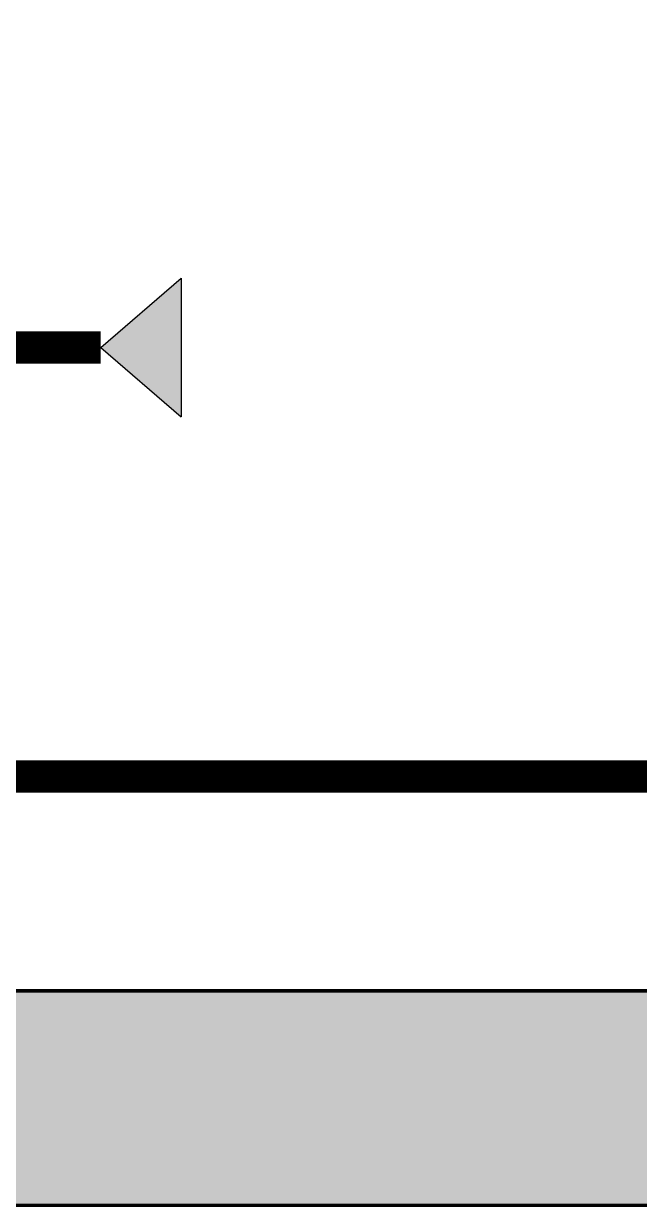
# Model space of a CAD drawing. Header units: millimetres. Extents: x -116965 to 323937, y 291661 to 566926.
# Drawn here: x -45815 to -45528, y 304837 to 305388 of the extents above; entities that cross this region are included whole.
import ezdxf

# ---------------------------------------------------------------- set-up
doc = ezdxf.new("R2010")
doc.units = ezdxf.units.MM
doc.layers.get('0').update_dxf_attribs({"lineweight": 18})
doc.layers.add('C00-00-00', color=7, linetype='Continuous')
doc.layers.add('C34-3A-40', color=7, linetype='Continuous', true_color=0x343a40)
doc.layers.add('C62-64-69', color=7, linetype='Continuous', true_color=0x626469)

msp = doc.modelspace()

# ---------------------------------------------------------------- hatches: boundary and pattern name
at = {"lineweight": -3, "ltscale": 5}
h = msp.add_hatch(color=1, dxfattribs=at)
h.dxf.hatch_style = 1
h.paths.add_polyline_path([(-45741.709408, 305204.923833), (-45741.709408, 305269.672517), (-45779.275809, 305237.298175)])
at = {"layer": 'C34-3A-40'}
h = msp.add_hatch(color=256, dxfattribs=at)
h.dxf.hatch_style = 2
h.paths.add_polyline_path([(-45832.239512, 304937.340052), (-45432.267431, 304937.340052), (-45432.267431, 304837.354008), (-45832.239512, 304837.354008)])
at = {"layer": 'C62-64-69'}
h = msp.add_hatch(color=256, dxfattribs=at)
h.dxf.hatch_style = 2
h.paths.add_polyline_path([(-45832.239512, 304928.341308), (-45800.243981, 304928.341308), (-45800.243981, 304921.342283), (-45832.239512, 304921.342283)])
h = msp.add_hatch(color=256, dxfattribs=at)
h.dxf.hatch_style = 2
h.paths.add_polyline_path([(-45800.243981, 304928.341308), (-45768.248446, 304928.341308), (-45768.248446, 304921.342283), (-45800.243981, 304921.342283)])
h = msp.add_hatch(color=256, dxfattribs=at)
h.dxf.hatch_style = 2
h.paths.add_polyline_path([(-45800.243981, 304928.341308), (-45768.248446, 304928.341308), (-45768.248446, 304921.342283), (-45800.243981, 304921.342283)])
h = msp.add_hatch(color=256, dxfattribs=at)
h.dxf.hatch_style = 2
h.paths.add_polyline_path([(-45768.913655, 304928.341308), (-45736.918121, 304928.341308), (-45736.918121, 304921.342283), (-45768.913655, 304921.342283)])
h = msp.add_hatch(color=256, dxfattribs=at)
h.dxf.hatch_style = 2
h.paths.add_polyline_path([(-45768.248446, 304928.341308), (-45736.252912, 304928.341308), (-45736.252912, 304921.342283), (-45768.248446, 304921.342283)])
h = msp.add_hatch(color=256, dxfattribs=at)
h.dxf.hatch_style = 2
h.paths.add_polyline_path([(-45768.248446, 304928.341308), (-45736.252912, 304928.341308), (-45736.252912, 304921.342283), (-45768.248446, 304921.342283)])
h = msp.add_hatch(color=256, dxfattribs=at)
h.dxf.hatch_style = 2
h.paths.add_polyline_path([(-45736.918121, 304928.341308), (-45704.92259, 304928.341308), (-45704.92259, 304921.342283), (-45736.918121, 304921.342283)])
h = msp.add_hatch(color=256, dxfattribs=at)
h.dxf.hatch_style = 2
h.paths.add_polyline_path([(-45736.918121, 304928.341308), (-45704.92259, 304928.341308), (-45704.92259, 304921.342283), (-45736.918121, 304921.342283)])
h = msp.add_hatch(color=256, dxfattribs=at)
h.dxf.hatch_style = 2
h.paths.add_polyline_path([(-45736.252912, 304928.341308), (-45704.257381, 304928.341308), (-45704.257381, 304921.342283), (-45736.252912, 304921.342283)])
h = msp.add_hatch(color=256, dxfattribs=at)
h.dxf.hatch_style = 2
h.paths.add_polyline_path([(-45736.252912, 304928.341308), (-45704.257381, 304928.341308), (-45704.257381, 304921.342283), (-45736.252912, 304921.342283)])
h = msp.add_hatch(color=256, dxfattribs=at)
h.dxf.hatch_style = 2
h.paths.add_polyline_path([(-45704.92259, 304928.341308), (-45672.927055, 304928.341308), (-45672.927055, 304921.342283), (-45704.92259, 304921.342283)])
h = msp.add_hatch(color=256, dxfattribs=at)
h.dxf.hatch_style = 2
h.paths.add_polyline_path([(-45704.92259, 304928.341308), (-45672.927055, 304928.341308), (-45672.927055, 304921.342283), (-45704.92259, 304921.342283)])
h = msp.add_hatch(color=256, dxfattribs=at)
h.dxf.hatch_style = 2
h.paths.add_polyline_path([(-45672.927055, 304928.341308), (-45640.931521, 304928.341308), (-45640.931521, 304921.342283), (-45672.927055, 304921.342283)])
h = msp.add_hatch(color=256, dxfattribs=at)
h.dxf.hatch_style = 2
h.paths.add_polyline_path([(-45672.927055, 304928.341308), (-45640.931521, 304928.341308), (-45640.931521, 304921.342283), (-45672.927055, 304921.342283)])
h = msp.add_hatch(color=256, dxfattribs=at)
h.dxf.hatch_style = 2
h.paths.add_polyline_path([(-45661.686606, 304928.341308), (-45629.691071, 304928.341308), (-45629.691071, 304921.342283), (-45661.686606, 304921.342283)])
h = msp.add_hatch(color=256, dxfattribs=at)
h.dxf.hatch_style = 2
h.paths.add_polyline_path([(-45629.691071, 304928.341308), (-45597.69554, 304928.341308), (-45597.69554, 304921.342283), (-45629.691071, 304921.342283)])
h = msp.add_hatch(color=256, dxfattribs=at)
h.dxf.hatch_style = 2
h.paths.add_polyline_path([(-45629.691071, 304928.341308), (-45597.69554, 304928.341308), (-45597.69554, 304921.342283), (-45629.691071, 304921.342283)])
h = msp.add_hatch(color=256, dxfattribs=at)
h.dxf.hatch_style = 2
h.paths.add_polyline_path([(-45597.69554, 304928.341308), (-45565.700006, 304928.341308), (-45565.700006, 304921.342283), (-45597.69554, 304921.342283)])
h = msp.add_hatch(color=256, dxfattribs=at)
h.dxf.hatch_style = 2
h.paths.add_polyline_path([(-45597.69554, 304928.341308), (-45565.700006, 304928.341308), (-45565.700006, 304921.342283), (-45597.69554, 304921.342283)])
h = msp.add_hatch(color=256, dxfattribs=at)
h.dxf.hatch_style = 2
h.paths.add_polyline_path([(-45565.700006, 304928.341308), (-45533.704471, 304928.341308), (-45533.704471, 304921.342283), (-45565.700006, 304921.342283)])
h = msp.add_hatch(color=256, dxfattribs=at)
h.dxf.hatch_style = 2
h.paths.add_polyline_path([(-45565.700006, 304928.341308), (-45533.704471, 304928.341308), (-45533.704471, 304921.342283), (-45565.700006, 304921.342283)])
h = msp.add_hatch(color=256, dxfattribs=at)
h.dxf.hatch_style = 2
h.paths.add_polyline_path([(-45554.457787, 304928.341308), (-45522.462253, 304928.341308), (-45522.462253, 304921.342283), (-45554.457787, 304921.342283)])
h = msp.add_hatch(color=256, dxfattribs=at)
h.dxf.hatch_style = 2
h.paths.add_polyline_path([(-45832.239512, 304921.342283), (-45800.243981, 304921.342283), (-45800.243981, 304919.342564), (-45832.239512, 304919.342564)])
h = msp.add_hatch(color=256, dxfattribs=at)
h.dxf.hatch_style = 2
h.paths.add_polyline_path([(-45800.243981, 304921.342283), (-45768.248446, 304921.342283), (-45768.248446, 304919.342564), (-45800.243981, 304919.342564)])
h = msp.add_hatch(color=256, dxfattribs=at)
h.dxf.hatch_style = 2
h.paths.add_polyline_path([(-45800.243981, 304921.342283), (-45768.248446, 304921.342283), (-45768.248446, 304919.342564), (-45800.243981, 304919.342564)])
h = msp.add_hatch(color=256, dxfattribs=at)
h.dxf.hatch_style = 2
h.paths.add_polyline_path([(-45768.913655, 304921.342283), (-45736.918121, 304921.342283), (-45736.918121, 304919.342564), (-45768.913655, 304919.342564)])
h = msp.add_hatch(color=256, dxfattribs=at)
h.dxf.hatch_style = 2
h.paths.add_polyline_path([(-45768.248446, 304921.342283), (-45736.252912, 304921.342283), (-45736.252912, 304919.342564), (-45768.248446, 304919.342564)])
h = msp.add_hatch(color=256, dxfattribs=at)
h.dxf.hatch_style = 2
h.paths.add_polyline_path([(-45768.248446, 304921.342283), (-45736.252912, 304921.342283), (-45736.252912, 304919.342564), (-45768.248446, 304919.342564)])
h = msp.add_hatch(color=256, dxfattribs=at)
h.dxf.hatch_style = 2
h.paths.add_polyline_path([(-45736.918121, 304921.342283), (-45704.92259, 304921.342283), (-45704.92259, 304919.342564), (-45736.918121, 304919.342564)])
h = msp.add_hatch(color=256, dxfattribs=at)
h.dxf.hatch_style = 2
h.paths.add_polyline_path([(-45736.918121, 304921.342283), (-45704.92259, 304921.342283), (-45704.92259, 304919.342564), (-45736.918121, 304919.342564)])
h = msp.add_hatch(color=256, dxfattribs=at)
h.dxf.hatch_style = 2
h.paths.add_polyline_path([(-45736.252912, 304921.342283), (-45704.257381, 304921.342283), (-45704.257381, 304919.342564), (-45736.252912, 304919.342564)])
h = msp.add_hatch(color=256, dxfattribs=at)
h.dxf.hatch_style = 2
h.paths.add_polyline_path([(-45736.252912, 304921.342283), (-45704.257381, 304921.342283), (-45704.257381, 304919.342564), (-45736.252912, 304919.342564)])
h = msp.add_hatch(color=256, dxfattribs=at)
h.dxf.hatch_style = 2
h.paths.add_polyline_path([(-45704.92259, 304921.342283), (-45672.927055, 304921.342283), (-45672.927055, 304919.342564), (-45704.92259, 304919.342564)])
h = msp.add_hatch(color=256, dxfattribs=at)
h.dxf.hatch_style = 2
h.paths.add_polyline_path([(-45704.92259, 304921.342283), (-45672.927055, 304921.342283), (-45672.927055, 304919.342564), (-45704.92259, 304919.342564)])
h = msp.add_hatch(color=256, dxfattribs=at)
h.dxf.hatch_style = 2
h.paths.add_polyline_path([(-45672.927055, 304921.342283), (-45640.931521, 304921.342283), (-45640.931521, 304919.342564), (-45672.927055, 304919.342564)])
h = msp.add_hatch(color=256, dxfattribs=at)
h.dxf.hatch_style = 2
h.paths.add_polyline_path([(-45672.927055, 304921.342283), (-45640.931521, 304921.342283), (-45640.931521, 304919.342564), (-45672.927055, 304919.342564)])
h = msp.add_hatch(color=256, dxfattribs=at)
h.dxf.hatch_style = 2
h.paths.add_polyline_path([(-45661.686606, 304921.342283), (-45629.691071, 304921.342283), (-45629.691071, 304919.342564), (-45661.686606, 304919.342564)])
h = msp.add_hatch(color=256, dxfattribs=at)
h.dxf.hatch_style = 2
h.paths.add_polyline_path([(-45629.691071, 304921.342283), (-45597.69554, 304921.342283), (-45597.69554, 304919.342564), (-45629.691071, 304919.342564)])
h = msp.add_hatch(color=256, dxfattribs=at)
h.dxf.hatch_style = 2
h.paths.add_polyline_path([(-45629.691071, 304921.342283), (-45597.69554, 304921.342283), (-45597.69554, 304919.342564), (-45629.691071, 304919.342564)])
h = msp.add_hatch(color=256, dxfattribs=at)
h.dxf.hatch_style = 2
h.paths.add_polyline_path([(-45597.69554, 304921.342283), (-45565.700006, 304921.342283), (-45565.700006, 304919.342564), (-45597.69554, 304919.342564)])
h = msp.add_hatch(color=256, dxfattribs=at)
h.dxf.hatch_style = 2
h.paths.add_polyline_path([(-45597.69554, 304921.342283), (-45565.700006, 304921.342283), (-45565.700006, 304919.342564), (-45597.69554, 304919.342564)])
h = msp.add_hatch(color=256, dxfattribs=at)
h.dxf.hatch_style = 2
h.paths.add_polyline_path([(-45565.700006, 304921.342283), (-45533.704471, 304921.342283), (-45533.704471, 304919.342564), (-45565.700006, 304919.342564)])
h = msp.add_hatch(color=256, dxfattribs=at)
h.dxf.hatch_style = 2
h.paths.add_polyline_path([(-45565.700006, 304921.342283), (-45533.704471, 304921.342283), (-45533.704471, 304919.342564), (-45565.700006, 304919.342564)])
h = msp.add_hatch(color=256, dxfattribs=at)
h.dxf.hatch_style = 2
h.paths.add_polyline_path([(-45554.457787, 304921.342283), (-45522.462253, 304921.342283), (-45522.462253, 304919.342564), (-45554.457787, 304919.342564)])
h = msp.add_hatch(color=256, dxfattribs=at)
h.dxf.hatch_style = 2
h.paths.add_polyline_path([(-45832.239512, 304919.342564), (-45800.243981, 304919.342564), (-45800.243981, 304912.343539), (-45832.239512, 304912.343539)])
h = msp.add_hatch(color=256, dxfattribs=at)
h.dxf.hatch_style = 2
h.paths.add_polyline_path([(-45800.243981, 304919.342564), (-45768.248446, 304919.342564), (-45768.248446, 304912.343539), (-45800.243981, 304912.343539)])
h = msp.add_hatch(color=256, dxfattribs=at)
h.dxf.hatch_style = 2
h.paths.add_polyline_path([(-45800.243981, 304919.342564), (-45768.248446, 304919.342564), (-45768.248446, 304912.343539), (-45800.243981, 304912.343539)])
h = msp.add_hatch(color=256, dxfattribs=at)
h.dxf.hatch_style = 2
h.paths.add_polyline_path([(-45768.913655, 304919.342564), (-45736.918121, 304919.342564), (-45736.918121, 304912.343539), (-45768.913655, 304912.343539)])
h = msp.add_hatch(color=256, dxfattribs=at)
h.dxf.hatch_style = 2
h.paths.add_polyline_path([(-45768.248446, 304919.342564), (-45736.252912, 304919.342564), (-45736.252912, 304912.343539), (-45768.248446, 304912.343539)])
h = msp.add_hatch(color=256, dxfattribs=at)
h.dxf.hatch_style = 2
h.paths.add_polyline_path([(-45768.248446, 304919.342564), (-45736.252912, 304919.342564), (-45736.252912, 304912.343539), (-45768.248446, 304912.343539)])
h = msp.add_hatch(color=256, dxfattribs=at)
h.dxf.hatch_style = 2
h.paths.add_polyline_path([(-45736.918121, 304919.342564), (-45704.92259, 304919.342564), (-45704.92259, 304912.343539), (-45736.918121, 304912.343539)])
h = msp.add_hatch(color=256, dxfattribs=at)
h.dxf.hatch_style = 2
h.paths.add_polyline_path([(-45736.918121, 304919.342564), (-45704.92259, 304919.342564), (-45704.92259, 304912.343539), (-45736.918121, 304912.343539)])
h = msp.add_hatch(color=256, dxfattribs=at)
h.dxf.hatch_style = 2
h.paths.add_polyline_path([(-45736.252912, 304919.342564), (-45704.257381, 304919.342564), (-45704.257381, 304912.343539), (-45736.252912, 304912.343539)])
h = msp.add_hatch(color=256, dxfattribs=at)
h.dxf.hatch_style = 2
h.paths.add_polyline_path([(-45736.252912, 304919.342564), (-45704.257381, 304919.342564), (-45704.257381, 304912.343539), (-45736.252912, 304912.343539)])
h = msp.add_hatch(color=256, dxfattribs=at)
h.dxf.hatch_style = 2
h.paths.add_polyline_path([(-45704.92259, 304919.342564), (-45672.927055, 304919.342564), (-45672.927055, 304912.343539), (-45704.92259, 304912.343539)])
h = msp.add_hatch(color=256, dxfattribs=at)
h.dxf.hatch_style = 2
h.paths.add_polyline_path([(-45704.92259, 304919.342564), (-45672.927055, 304919.342564), (-45672.927055, 304912.343539), (-45704.92259, 304912.343539)])
h = msp.add_hatch(color=256, dxfattribs=at)
h.dxf.hatch_style = 2
h.paths.add_polyline_path([(-45672.927055, 304919.342564), (-45640.931521, 304919.342564), (-45640.931521, 304912.343539), (-45672.927055, 304912.343539)])
h = msp.add_hatch(color=256, dxfattribs=at)
h.dxf.hatch_style = 2
h.paths.add_polyline_path([(-45672.927055, 304919.342564), (-45640.931521, 304919.342564), (-45640.931521, 304912.343539), (-45672.927055, 304912.343539)])
h = msp.add_hatch(color=256, dxfattribs=at)
h.dxf.hatch_style = 2
h.paths.add_polyline_path([(-45661.686606, 304919.342564), (-45629.691071, 304919.342564), (-45629.691071, 304912.343539), (-45661.686606, 304912.343539)])
h = msp.add_hatch(color=256, dxfattribs=at)
h.dxf.hatch_style = 2
h.paths.add_polyline_path([(-45629.691071, 304919.342564), (-45597.69554, 304919.342564), (-45597.69554, 304912.343539), (-45629.691071, 304912.343539)])
h = msp.add_hatch(color=256, dxfattribs=at)
h.dxf.hatch_style = 2
h.paths.add_polyline_path([(-45629.691071, 304919.342564), (-45597.69554, 304919.342564), (-45597.69554, 304912.343539), (-45629.691071, 304912.343539)])
h = msp.add_hatch(color=256, dxfattribs=at)
h.dxf.hatch_style = 2
h.paths.add_polyline_path([(-45597.69554, 304919.342564), (-45565.700006, 304919.342564), (-45565.700006, 304912.343539), (-45597.69554, 304912.343539)])
h = msp.add_hatch(color=256, dxfattribs=at)
h.dxf.hatch_style = 2
h.paths.add_polyline_path([(-45597.69554, 304919.342564), (-45565.700006, 304919.342564), (-45565.700006, 304912.343539), (-45597.69554, 304912.343539)])
h = msp.add_hatch(color=256, dxfattribs=at)
h.dxf.hatch_style = 2
h.paths.add_polyline_path([(-45565.700006, 304919.342564), (-45533.704471, 304919.342564), (-45533.704471, 304912.343539), (-45565.700006, 304912.343539)])
h = msp.add_hatch(color=256, dxfattribs=at)
h.dxf.hatch_style = 2
h.paths.add_polyline_path([(-45565.700006, 304919.342564), (-45533.704471, 304919.342564), (-45533.704471, 304912.343539), (-45565.700006, 304912.343539)])
h = msp.add_hatch(color=256, dxfattribs=at)
h.dxf.hatch_style = 2
h.paths.add_polyline_path([(-45554.457787, 304919.342564), (-45522.462253, 304919.342564), (-45522.462253, 304912.343539), (-45554.457787, 304912.343539)])
h = msp.add_hatch(color=256, dxfattribs=at)
h.dxf.hatch_style = 2
h.paths.add_polyline_path([(-45832.239512, 304912.343539), (-45800.243981, 304912.343539), (-45800.243981, 304910.34382), (-45832.239512, 304910.34382)])
h = msp.add_hatch(color=256, dxfattribs=at)
h.dxf.hatch_style = 2
h.paths.add_polyline_path([(-45832.239512, 304910.34382), (-45800.243981, 304910.34382), (-45800.243981, 304903.344795), (-45832.239512, 304903.344795)])
h = msp.add_hatch(color=256, dxfattribs=at)
h.dxf.hatch_style = 2
h.paths.add_polyline_path([(-45800.243981, 304912.343539), (-45768.248446, 304912.343539), (-45768.248446, 304910.34382), (-45800.243981, 304910.34382)])
h = msp.add_hatch(color=256, dxfattribs=at)
h.dxf.hatch_style = 2
h.paths.add_polyline_path([(-45800.243981, 304912.343539), (-45768.248446, 304912.343539), (-45768.248446, 304910.34382), (-45800.243981, 304910.34382)])
h = msp.add_hatch(color=256, dxfattribs=at)
h.dxf.hatch_style = 2
h.paths.add_polyline_path([(-45800.243981, 304910.34382), (-45768.248446, 304910.34382), (-45768.248446, 304903.344795), (-45800.243981, 304903.344795)])
h = msp.add_hatch(color=256, dxfattribs=at)
h.dxf.hatch_style = 2
h.paths.add_polyline_path([(-45800.243981, 304910.34382), (-45768.248446, 304910.34382), (-45768.248446, 304903.344795), (-45800.243981, 304903.344795)])
h = msp.add_hatch(color=256, dxfattribs=at)
h.dxf.hatch_style = 2
h.paths.add_polyline_path([(-45768.913655, 304912.343539), (-45736.918121, 304912.343539), (-45736.918121, 304910.34382), (-45768.913655, 304910.34382)])
h = msp.add_hatch(color=256, dxfattribs=at)
h.dxf.hatch_style = 2
h.paths.add_polyline_path([(-45768.913655, 304910.34382), (-45736.918121, 304910.34382), (-45736.918121, 304903.344795), (-45768.913655, 304903.344795)])
h = msp.add_hatch(color=256, dxfattribs=at)
h.dxf.hatch_style = 2
h.paths.add_polyline_path([(-45768.248446, 304912.343539), (-45736.252912, 304912.343539), (-45736.252912, 304910.34382), (-45768.248446, 304910.34382)])
h = msp.add_hatch(color=256, dxfattribs=at)
h.dxf.hatch_style = 2
h.paths.add_polyline_path([(-45768.248446, 304912.343539), (-45736.252912, 304912.343539), (-45736.252912, 304910.34382), (-45768.248446, 304910.34382)])
h = msp.add_hatch(color=256, dxfattribs=at)
h.dxf.hatch_style = 2
h.paths.add_polyline_path([(-45768.248446, 304910.34382), (-45736.252912, 304910.34382), (-45736.252912, 304903.344795), (-45768.248446, 304903.344795)])
h = msp.add_hatch(color=256, dxfattribs=at)
h.dxf.hatch_style = 2
h.paths.add_polyline_path([(-45768.248446, 304910.34382), (-45736.252912, 304910.34382), (-45736.252912, 304903.344795), (-45768.248446, 304903.344795)])
h = msp.add_hatch(color=256, dxfattribs=at)
h.dxf.hatch_style = 2
h.paths.add_polyline_path([(-45736.918121, 304912.343539), (-45704.92259, 304912.343539), (-45704.92259, 304910.34382), (-45736.918121, 304910.34382)])
h = msp.add_hatch(color=256, dxfattribs=at)
h.dxf.hatch_style = 2
h.paths.add_polyline_path([(-45736.918121, 304912.343539), (-45704.92259, 304912.343539), (-45704.92259, 304910.34382), (-45736.918121, 304910.34382)])
h = msp.add_hatch(color=256, dxfattribs=at)
h.dxf.hatch_style = 2
h.paths.add_polyline_path([(-45736.918121, 304910.34382), (-45704.92259, 304910.34382), (-45704.92259, 304903.344795), (-45736.918121, 304903.344795)])
h = msp.add_hatch(color=256, dxfattribs=at)
h.dxf.hatch_style = 2
h.paths.add_polyline_path([(-45736.918121, 304910.34382), (-45704.92259, 304910.34382), (-45704.92259, 304903.344795), (-45736.918121, 304903.344795)])
h = msp.add_hatch(color=256, dxfattribs=at)
h.dxf.hatch_style = 2
h.paths.add_polyline_path([(-45736.252912, 304912.343539), (-45704.257381, 304912.343539), (-45704.257381, 304910.34382), (-45736.252912, 304910.34382)])
h = msp.add_hatch(color=256, dxfattribs=at)
h.dxf.hatch_style = 2
h.paths.add_polyline_path([(-45736.252912, 304912.343539), (-45704.257381, 304912.343539), (-45704.257381, 304910.34382), (-45736.252912, 304910.34382)])
h = msp.add_hatch(color=256, dxfattribs=at)
h.dxf.hatch_style = 2
h.paths.add_polyline_path([(-45736.252912, 304910.34382), (-45704.257381, 304910.34382), (-45704.257381, 304903.344795), (-45736.252912, 304903.344795)])
h = msp.add_hatch(color=256, dxfattribs=at)
h.dxf.hatch_style = 2
h.paths.add_polyline_path([(-45736.252912, 304910.34382), (-45704.257381, 304910.34382), (-45704.257381, 304903.344795), (-45736.252912, 304903.344795)])
h = msp.add_hatch(color=256, dxfattribs=at)
h.dxf.hatch_style = 2
h.paths.add_polyline_path([(-45704.92259, 304912.343539), (-45672.927055, 304912.343539), (-45672.927055, 304910.34382), (-45704.92259, 304910.34382)])
h = msp.add_hatch(color=256, dxfattribs=at)
h.dxf.hatch_style = 2
h.paths.add_polyline_path([(-45704.92259, 304912.343539), (-45672.927055, 304912.343539), (-45672.927055, 304910.34382), (-45704.92259, 304910.34382)])
h = msp.add_hatch(color=256, dxfattribs=at)
h.dxf.hatch_style = 2
h.paths.add_polyline_path([(-45704.92259, 304910.34382), (-45672.927055, 304910.34382), (-45672.927055, 304903.344795), (-45704.92259, 304903.344795)])
h = msp.add_hatch(color=256, dxfattribs=at)
h.dxf.hatch_style = 2
h.paths.add_polyline_path([(-45704.92259, 304910.34382), (-45672.927055, 304910.34382), (-45672.927055, 304903.344795), (-45704.92259, 304903.344795)])
h = msp.add_hatch(color=256, dxfattribs=at)
h.dxf.hatch_style = 2
h.paths.add_polyline_path([(-45672.927055, 304912.343539), (-45640.931521, 304912.343539), (-45640.931521, 304910.34382), (-45672.927055, 304910.34382)])
h = msp.add_hatch(color=256, dxfattribs=at)
h.dxf.hatch_style = 2
h.paths.add_polyline_path([(-45672.927055, 304912.343539), (-45640.931521, 304912.343539), (-45640.931521, 304910.34382), (-45672.927055, 304910.34382)])
h = msp.add_hatch(color=256, dxfattribs=at)
h.dxf.hatch_style = 2
h.paths.add_polyline_path([(-45672.927055, 304910.34382), (-45640.931521, 304910.34382), (-45640.931521, 304903.344795), (-45672.927055, 304903.344795)])
h = msp.add_hatch(color=256, dxfattribs=at)
h.dxf.hatch_style = 2
h.paths.add_polyline_path([(-45672.927055, 304910.34382), (-45640.931521, 304910.34382), (-45640.931521, 304903.344795), (-45672.927055, 304903.344795)])
h = msp.add_hatch(color=256, dxfattribs=at)
h.dxf.hatch_style = 2
h.paths.add_polyline_path([(-45661.686606, 304912.343539), (-45629.691071, 304912.343539), (-45629.691071, 304910.34382), (-45661.686606, 304910.34382)])
h = msp.add_hatch(color=256, dxfattribs=at)
h.dxf.hatch_style = 2
h.paths.add_polyline_path([(-45661.686606, 304910.34382), (-45629.691071, 304910.34382), (-45629.691071, 304903.344795), (-45661.686606, 304903.344795)])
h = msp.add_hatch(color=256, dxfattribs=at)
h.dxf.hatch_style = 2
h.paths.add_polyline_path([(-45629.691071, 304912.343539), (-45597.69554, 304912.343539), (-45597.69554, 304910.34382), (-45629.691071, 304910.34382)])
h = msp.add_hatch(color=256, dxfattribs=at)
h.dxf.hatch_style = 2
h.paths.add_polyline_path([(-45629.691071, 304912.343539), (-45597.69554, 304912.343539), (-45597.69554, 304910.34382), (-45629.691071, 304910.34382)])
h = msp.add_hatch(color=256, dxfattribs=at)
h.dxf.hatch_style = 2
h.paths.add_polyline_path([(-45629.691071, 304910.34382), (-45597.69554, 304910.34382), (-45597.69554, 304903.344795), (-45629.691071, 304903.344795)])
h = msp.add_hatch(color=256, dxfattribs=at)
h.dxf.hatch_style = 2
h.paths.add_polyline_path([(-45629.691071, 304910.34382), (-45597.69554, 304910.34382), (-45597.69554, 304903.344795), (-45629.691071, 304903.344795)])
h = msp.add_hatch(color=256, dxfattribs=at)
h.dxf.hatch_style = 2
h.paths.add_polyline_path([(-45597.69554, 304912.343539), (-45565.700006, 304912.343539), (-45565.700006, 304910.34382), (-45597.69554, 304910.34382)])
h = msp.add_hatch(color=256, dxfattribs=at)
h.dxf.hatch_style = 2
h.paths.add_polyline_path([(-45597.69554, 304912.343539), (-45565.700006, 304912.343539), (-45565.700006, 304910.34382), (-45597.69554, 304910.34382)])
h = msp.add_hatch(color=256, dxfattribs=at)
h.dxf.hatch_style = 2
h.paths.add_polyline_path([(-45597.69554, 304910.34382), (-45565.700006, 304910.34382), (-45565.700006, 304903.344795), (-45597.69554, 304903.344795)])
h = msp.add_hatch(color=256, dxfattribs=at)
h.dxf.hatch_style = 2
h.paths.add_polyline_path([(-45597.69554, 304910.34382), (-45565.700006, 304910.34382), (-45565.700006, 304903.344795), (-45597.69554, 304903.344795)])
h = msp.add_hatch(color=256, dxfattribs=at)
h.dxf.hatch_style = 2
h.paths.add_polyline_path([(-45565.700006, 304912.343539), (-45533.704471, 304912.343539), (-45533.704471, 304910.34382), (-45565.700006, 304910.34382)])
h = msp.add_hatch(color=256, dxfattribs=at)
h.dxf.hatch_style = 2
h.paths.add_polyline_path([(-45565.700006, 304912.343539), (-45533.704471, 304912.343539), (-45533.704471, 304910.34382), (-45565.700006, 304910.34382)])
h = msp.add_hatch(color=256, dxfattribs=at)
h.dxf.hatch_style = 2
h.paths.add_polyline_path([(-45565.700006, 304910.34382), (-45533.704471, 304910.34382), (-45533.704471, 304903.344795), (-45565.700006, 304903.344795)])
h = msp.add_hatch(color=256, dxfattribs=at)
h.dxf.hatch_style = 2
h.paths.add_polyline_path([(-45565.700006, 304910.34382), (-45533.704471, 304910.34382), (-45533.704471, 304903.344795), (-45565.700006, 304903.344795)])
h = msp.add_hatch(color=256, dxfattribs=at)
h.dxf.hatch_style = 2
h.paths.add_polyline_path([(-45554.457787, 304912.343539), (-45522.462253, 304912.343539), (-45522.462253, 304910.34382), (-45554.457787, 304910.34382)])
h = msp.add_hatch(color=256, dxfattribs=at)
h.dxf.hatch_style = 2
h.paths.add_polyline_path([(-45554.457787, 304910.34382), (-45522.462253, 304910.34382), (-45522.462253, 304903.344795), (-45554.457787, 304903.344795)])
h = msp.add_hatch(color=256, dxfattribs=at)
h.dxf.hatch_style = 2
h.paths.add_polyline_path([(-45832.239512, 304903.344795), (-45800.243981, 304903.344795), (-45800.243981, 304901.345077), (-45832.239512, 304901.345077)])
h = msp.add_hatch(color=256, dxfattribs=at)
h.dxf.hatch_style = 2
h.paths.add_polyline_path([(-45800.243981, 304903.344795), (-45768.248446, 304903.344795), (-45768.248446, 304901.345077), (-45800.243981, 304901.345077)])
h = msp.add_hatch(color=256, dxfattribs=at)
h.dxf.hatch_style = 2
h.paths.add_polyline_path([(-45800.243981, 304903.344795), (-45768.248446, 304903.344795), (-45768.248446, 304901.345077), (-45800.243981, 304901.345077)])
h = msp.add_hatch(color=256, dxfattribs=at)
h.dxf.hatch_style = 2
h.paths.add_polyline_path([(-45768.913655, 304903.344795), (-45736.918121, 304903.344795), (-45736.918121, 304901.345077), (-45768.913655, 304901.345077)])
h = msp.add_hatch(color=256, dxfattribs=at)
h.dxf.hatch_style = 2
h.paths.add_polyline_path([(-45768.248446, 304903.344795), (-45736.252912, 304903.344795), (-45736.252912, 304901.345077), (-45768.248446, 304901.345077)])
h = msp.add_hatch(color=256, dxfattribs=at)
h.dxf.hatch_style = 2
h.paths.add_polyline_path([(-45768.248446, 304903.344795), (-45736.252912, 304903.344795), (-45736.252912, 304901.345077), (-45768.248446, 304901.345077)])
h = msp.add_hatch(color=256, dxfattribs=at)
h.dxf.hatch_style = 2
h.paths.add_polyline_path([(-45736.918121, 304903.344795), (-45704.92259, 304903.344795), (-45704.92259, 304901.345077), (-45736.918121, 304901.345077)])
h = msp.add_hatch(color=256, dxfattribs=at)
h.dxf.hatch_style = 2
h.paths.add_polyline_path([(-45736.918121, 304903.344795), (-45704.92259, 304903.344795), (-45704.92259, 304901.345077), (-45736.918121, 304901.345077)])
h = msp.add_hatch(color=256, dxfattribs=at)
h.dxf.hatch_style = 2
h.paths.add_polyline_path([(-45736.252912, 304903.344795), (-45704.257381, 304903.344795), (-45704.257381, 304901.345077), (-45736.252912, 304901.345077)])
h = msp.add_hatch(color=256, dxfattribs=at)
h.dxf.hatch_style = 2
h.paths.add_polyline_path([(-45736.252912, 304903.344795), (-45704.257381, 304903.344795), (-45704.257381, 304901.345077), (-45736.252912, 304901.345077)])
h = msp.add_hatch(color=256, dxfattribs=at)
h.dxf.hatch_style = 2
h.paths.add_polyline_path([(-45704.92259, 304903.344795), (-45672.927055, 304903.344795), (-45672.927055, 304901.345077), (-45704.92259, 304901.345077)])
h = msp.add_hatch(color=256, dxfattribs=at)
h.dxf.hatch_style = 2
h.paths.add_polyline_path([(-45704.92259, 304903.344795), (-45672.927055, 304903.344795), (-45672.927055, 304901.345077), (-45704.92259, 304901.345077)])
h = msp.add_hatch(color=256, dxfattribs=at)
h.dxf.hatch_style = 2
h.paths.add_polyline_path([(-45672.927055, 304903.344795), (-45640.931521, 304903.344795), (-45640.931521, 304901.345077), (-45672.927055, 304901.345077)])
h = msp.add_hatch(color=256, dxfattribs=at)
h.dxf.hatch_style = 2
h.paths.add_polyline_path([(-45672.927055, 304903.344795), (-45640.931521, 304903.344795), (-45640.931521, 304901.345077), (-45672.927055, 304901.345077)])
h = msp.add_hatch(color=256, dxfattribs=at)
h.dxf.hatch_style = 2
h.paths.add_polyline_path([(-45661.686606, 304903.344795), (-45629.691071, 304903.344795), (-45629.691071, 304901.345077), (-45661.686606, 304901.345077)])
h = msp.add_hatch(color=256, dxfattribs=at)
h.dxf.hatch_style = 2
h.paths.add_polyline_path([(-45629.691071, 304903.344795), (-45597.69554, 304903.344795), (-45597.69554, 304901.345077), (-45629.691071, 304901.345077)])
h = msp.add_hatch(color=256, dxfattribs=at)
h.dxf.hatch_style = 2
h.paths.add_polyline_path([(-45629.691071, 304903.344795), (-45597.69554, 304903.344795), (-45597.69554, 304901.345077), (-45629.691071, 304901.345077)])
h = msp.add_hatch(color=256, dxfattribs=at)
h.dxf.hatch_style = 2
h.paths.add_polyline_path([(-45597.69554, 304903.344795), (-45565.700006, 304903.344795), (-45565.700006, 304901.345077), (-45597.69554, 304901.345077)])
h = msp.add_hatch(color=256, dxfattribs=at)
h.dxf.hatch_style = 2
h.paths.add_polyline_path([(-45597.69554, 304903.344795), (-45565.700006, 304903.344795), (-45565.700006, 304901.345077), (-45597.69554, 304901.345077)])
h = msp.add_hatch(color=256, dxfattribs=at)
h.dxf.hatch_style = 2
h.paths.add_polyline_path([(-45565.700006, 304903.344795), (-45533.704471, 304903.344795), (-45533.704471, 304901.345077), (-45565.700006, 304901.345077)])
h = msp.add_hatch(color=256, dxfattribs=at)
h.dxf.hatch_style = 2
h.paths.add_polyline_path([(-45565.700006, 304903.344795), (-45533.704471, 304903.344795), (-45533.704471, 304901.345077), (-45565.700006, 304901.345077)])
h = msp.add_hatch(color=256, dxfattribs=at)
h.dxf.hatch_style = 2
h.paths.add_polyline_path([(-45554.457787, 304903.344795), (-45522.462253, 304903.344795), (-45522.462253, 304901.345077), (-45554.457787, 304901.345077)])
h = msp.add_hatch(color=256, dxfattribs=at)
h.dxf.hatch_style = 2
h.paths.add_polyline_path([(-45832.239512, 304901.345077), (-45800.243981, 304901.345077), (-45800.243981, 304894.346051), (-45832.239512, 304894.346051)])
h = msp.add_hatch(color=256, dxfattribs=at)
h.dxf.hatch_style = 2
h.paths.add_polyline_path([(-45800.243981, 304901.345077), (-45768.248446, 304901.345077), (-45768.248446, 304894.346051), (-45800.243981, 304894.346051)])
h = msp.add_hatch(color=256, dxfattribs=at)
h.dxf.hatch_style = 2
h.paths.add_polyline_path([(-45800.243981, 304901.345077), (-45768.248446, 304901.345077), (-45768.248446, 304894.346051), (-45800.243981, 304894.346051)])
h = msp.add_hatch(color=256, dxfattribs=at)
h.dxf.hatch_style = 2
h.paths.add_polyline_path([(-45768.913655, 304901.345077), (-45736.918121, 304901.345077), (-45736.918121, 304894.346051), (-45768.913655, 304894.346051)])
h = msp.add_hatch(color=256, dxfattribs=at)
h.dxf.hatch_style = 2
h.paths.add_polyline_path([(-45768.248446, 304901.345077), (-45736.252912, 304901.345077), (-45736.252912, 304894.346051), (-45768.248446, 304894.346051)])
h = msp.add_hatch(color=256, dxfattribs=at)
h.dxf.hatch_style = 2
h.paths.add_polyline_path([(-45768.248446, 304901.345077), (-45736.252912, 304901.345077), (-45736.252912, 304894.346051), (-45768.248446, 304894.346051)])
h = msp.add_hatch(color=256, dxfattribs=at)
h.dxf.hatch_style = 2
h.paths.add_polyline_path([(-45736.918121, 304901.345077), (-45704.92259, 304901.345077), (-45704.92259, 304894.346051), (-45736.918121, 304894.346051)])
h = msp.add_hatch(color=256, dxfattribs=at)
h.dxf.hatch_style = 2
h.paths.add_polyline_path([(-45736.918121, 304901.345077), (-45704.92259, 304901.345077), (-45704.92259, 304894.346051), (-45736.918121, 304894.346051)])
h = msp.add_hatch(color=256, dxfattribs=at)
h.dxf.hatch_style = 2
h.paths.add_polyline_path([(-45736.252912, 304901.345077), (-45704.257381, 304901.345077), (-45704.257381, 304894.346051), (-45736.252912, 304894.346051)])
h = msp.add_hatch(color=256, dxfattribs=at)
h.dxf.hatch_style = 2
h.paths.add_polyline_path([(-45736.252912, 304901.345077), (-45704.257381, 304901.345077), (-45704.257381, 304894.346051), (-45736.252912, 304894.346051)])
h = msp.add_hatch(color=256, dxfattribs=at)
h.dxf.hatch_style = 2
h.paths.add_polyline_path([(-45704.92259, 304901.345077), (-45672.927055, 304901.345077), (-45672.927055, 304894.346051), (-45704.92259, 304894.346051)])
h = msp.add_hatch(color=256, dxfattribs=at)
h.dxf.hatch_style = 2
h.paths.add_polyline_path([(-45704.92259, 304901.345077), (-45672.927055, 304901.345077), (-45672.927055, 304894.346051), (-45704.92259, 304894.346051)])
h = msp.add_hatch(color=256, dxfattribs=at)
h.dxf.hatch_style = 2
h.paths.add_polyline_path([(-45672.927055, 304901.345077), (-45640.931521, 304901.345077), (-45640.931521, 304894.346051), (-45672.927055, 304894.346051)])
h = msp.add_hatch(color=256, dxfattribs=at)
h.dxf.hatch_style = 2
h.paths.add_polyline_path([(-45672.927055, 304901.345077), (-45640.931521, 304901.345077), (-45640.931521, 304894.346051), (-45672.927055, 304894.346051)])
h = msp.add_hatch(color=256, dxfattribs=at)
h.dxf.hatch_style = 2
h.paths.add_polyline_path([(-45661.686606, 304901.345077), (-45629.691071, 304901.345077), (-45629.691071, 304894.346051), (-45661.686606, 304894.346051)])
h = msp.add_hatch(color=256, dxfattribs=at)
h.dxf.hatch_style = 2
h.paths.add_polyline_path([(-45629.691071, 304901.345077), (-45597.69554, 304901.345077), (-45597.69554, 304894.346051), (-45629.691071, 304894.346051)])
h = msp.add_hatch(color=256, dxfattribs=at)
h.dxf.hatch_style = 2
h.paths.add_polyline_path([(-45629.691071, 304901.345077), (-45597.69554, 304901.345077), (-45597.69554, 304894.346051), (-45629.691071, 304894.346051)])
h = msp.add_hatch(color=256, dxfattribs=at)
h.dxf.hatch_style = 2
h.paths.add_polyline_path([(-45597.69554, 304901.345077), (-45565.700006, 304901.345077), (-45565.700006, 304894.346051), (-45597.69554, 304894.346051)])
h = msp.add_hatch(color=256, dxfattribs=at)
h.dxf.hatch_style = 2
h.paths.add_polyline_path([(-45597.69554, 304901.345077), (-45565.700006, 304901.345077), (-45565.700006, 304894.346051), (-45597.69554, 304894.346051)])
h = msp.add_hatch(color=256, dxfattribs=at)
h.dxf.hatch_style = 2
h.paths.add_polyline_path([(-45565.700006, 304901.345077), (-45533.704471, 304901.345077), (-45533.704471, 304894.346051), (-45565.700006, 304894.346051)])
h = msp.add_hatch(color=256, dxfattribs=at)
h.dxf.hatch_style = 2
h.paths.add_polyline_path([(-45565.700006, 304901.345077), (-45533.704471, 304901.345077), (-45533.704471, 304894.346051), (-45565.700006, 304894.346051)])
h = msp.add_hatch(color=256, dxfattribs=at)
h.dxf.hatch_style = 2
h.paths.add_polyline_path([(-45554.457787, 304901.345077), (-45522.462253, 304901.345077), (-45522.462253, 304894.346051), (-45554.457787, 304894.346051)])
h = msp.add_hatch(color=256, dxfattribs=at)
h.dxf.hatch_style = 2
h.paths.add_polyline_path([(-45832.239512, 304894.346051), (-45800.243981, 304894.346051), (-45800.243981, 304892.346333), (-45832.239512, 304892.346333)])
h = msp.add_hatch(color=256, dxfattribs=at)
h.dxf.hatch_style = 2
h.paths.add_polyline_path([(-45832.239512, 304892.346333), (-45800.243981, 304892.346333), (-45800.243981, 304885.347308), (-45832.239512, 304885.347308)])
h = msp.add_hatch(color=256, dxfattribs=at)
h.dxf.hatch_style = 2
h.paths.add_polyline_path([(-45800.243981, 304894.346051), (-45768.248446, 304894.346051), (-45768.248446, 304892.346333), (-45800.243981, 304892.346333)])
h = msp.add_hatch(color=256, dxfattribs=at)
h.dxf.hatch_style = 2
h.paths.add_polyline_path([(-45800.243981, 304894.346051), (-45768.248446, 304894.346051), (-45768.248446, 304892.346333), (-45800.243981, 304892.346333)])
h = msp.add_hatch(color=256, dxfattribs=at)
h.dxf.hatch_style = 2
h.paths.add_polyline_path([(-45800.243981, 304892.346333), (-45768.248446, 304892.346333), (-45768.248446, 304885.347308), (-45800.243981, 304885.347308)])
h = msp.add_hatch(color=256, dxfattribs=at)
h.dxf.hatch_style = 2
h.paths.add_polyline_path([(-45800.243981, 304892.346333), (-45768.248446, 304892.346333), (-45768.248446, 304885.347308), (-45800.243981, 304885.347308)])
h = msp.add_hatch(color=256, dxfattribs=at)
h.dxf.hatch_style = 2
h.paths.add_polyline_path([(-45768.913655, 304894.346051), (-45736.918121, 304894.346051), (-45736.918121, 304892.346333), (-45768.913655, 304892.346333)])
h = msp.add_hatch(color=256, dxfattribs=at)
h.dxf.hatch_style = 2
h.paths.add_polyline_path([(-45768.913655, 304892.346333), (-45736.918121, 304892.346333), (-45736.918121, 304885.347308), (-45768.913655, 304885.347308)])
h = msp.add_hatch(color=256, dxfattribs=at)
h.dxf.hatch_style = 2
h.paths.add_polyline_path([(-45768.248446, 304894.346051), (-45736.252912, 304894.346051), (-45736.252912, 304892.346333), (-45768.248446, 304892.346333)])
h = msp.add_hatch(color=256, dxfattribs=at)
h.dxf.hatch_style = 2
h.paths.add_polyline_path([(-45768.248446, 304894.346051), (-45736.252912, 304894.346051), (-45736.252912, 304892.346333), (-45768.248446, 304892.346333)])
h = msp.add_hatch(color=256, dxfattribs=at)
h.dxf.hatch_style = 2
h.paths.add_polyline_path([(-45768.248446, 304892.346333), (-45736.252912, 304892.346333), (-45736.252912, 304885.347308), (-45768.248446, 304885.347308)])
h = msp.add_hatch(color=256, dxfattribs=at)
h.dxf.hatch_style = 2
h.paths.add_polyline_path([(-45768.248446, 304892.346333), (-45736.252912, 304892.346333), (-45736.252912, 304885.347308), (-45768.248446, 304885.347308)])
h = msp.add_hatch(color=256, dxfattribs=at)
h.dxf.hatch_style = 2
h.paths.add_polyline_path([(-45736.918121, 304894.346051), (-45704.92259, 304894.346051), (-45704.92259, 304892.346333), (-45736.918121, 304892.346333)])
h = msp.add_hatch(color=256, dxfattribs=at)
h.dxf.hatch_style = 2
h.paths.add_polyline_path([(-45736.918121, 304894.346051), (-45704.92259, 304894.346051), (-45704.92259, 304892.346333), (-45736.918121, 304892.346333)])
h = msp.add_hatch(color=256, dxfattribs=at)
h.dxf.hatch_style = 2
h.paths.add_polyline_path([(-45736.918121, 304892.346333), (-45704.92259, 304892.346333), (-45704.92259, 304885.347308), (-45736.918121, 304885.347308)])
h = msp.add_hatch(color=256, dxfattribs=at)
h.dxf.hatch_style = 2
h.paths.add_polyline_path([(-45736.918121, 304892.346333), (-45704.92259, 304892.346333), (-45704.92259, 304885.347308), (-45736.918121, 304885.347308)])
h = msp.add_hatch(color=256, dxfattribs=at)
h.dxf.hatch_style = 2
h.paths.add_polyline_path([(-45736.252912, 304894.346051), (-45704.257381, 304894.346051), (-45704.257381, 304892.346333), (-45736.252912, 304892.346333)])
h = msp.add_hatch(color=256, dxfattribs=at)
h.dxf.hatch_style = 2
h.paths.add_polyline_path([(-45736.252912, 304894.346051), (-45704.257381, 304894.346051), (-45704.257381, 304892.346333), (-45736.252912, 304892.346333)])
h = msp.add_hatch(color=256, dxfattribs=at)
h.dxf.hatch_style = 2
h.paths.add_polyline_path([(-45736.252912, 304892.346333), (-45704.257381, 304892.346333), (-45704.257381, 304885.347308), (-45736.252912, 304885.347308)])
h = msp.add_hatch(color=256, dxfattribs=at)
h.dxf.hatch_style = 2
h.paths.add_polyline_path([(-45736.252912, 304892.346333), (-45704.257381, 304892.346333), (-45704.257381, 304885.347308), (-45736.252912, 304885.347308)])
h = msp.add_hatch(color=256, dxfattribs=at)
h.dxf.hatch_style = 2
h.paths.add_polyline_path([(-45704.92259, 304894.346051), (-45672.927055, 304894.346051), (-45672.927055, 304892.346333), (-45704.92259, 304892.346333)])
h = msp.add_hatch(color=256, dxfattribs=at)
h.dxf.hatch_style = 2
h.paths.add_polyline_path([(-45704.92259, 304894.346051), (-45672.927055, 304894.346051), (-45672.927055, 304892.346333), (-45704.92259, 304892.346333)])
h = msp.add_hatch(color=256, dxfattribs=at)
h.dxf.hatch_style = 2
h.paths.add_polyline_path([(-45704.92259, 304892.346333), (-45672.927055, 304892.346333), (-45672.927055, 304885.347308), (-45704.92259, 304885.347308)])
h = msp.add_hatch(color=256, dxfattribs=at)
h.dxf.hatch_style = 2
h.paths.add_polyline_path([(-45704.92259, 304892.346333), (-45672.927055, 304892.346333), (-45672.927055, 304885.347308), (-45704.92259, 304885.347308)])
h = msp.add_hatch(color=256, dxfattribs=at)
h.dxf.hatch_style = 2
h.paths.add_polyline_path([(-45672.927055, 304894.346051), (-45640.931521, 304894.346051), (-45640.931521, 304892.346333), (-45672.927055, 304892.346333)])
h = msp.add_hatch(color=256, dxfattribs=at)
h.dxf.hatch_style = 2
h.paths.add_polyline_path([(-45672.927055, 304894.346051), (-45640.931521, 304894.346051), (-45640.931521, 304892.346333), (-45672.927055, 304892.346333)])
h = msp.add_hatch(color=256, dxfattribs=at)
h.dxf.hatch_style = 2
h.paths.add_polyline_path([(-45672.927055, 304892.346333), (-45640.931521, 304892.346333), (-45640.931521, 304885.347308), (-45672.927055, 304885.347308)])
h = msp.add_hatch(color=256, dxfattribs=at)
h.dxf.hatch_style = 2
h.paths.add_polyline_path([(-45672.927055, 304892.346333), (-45640.931521, 304892.346333), (-45640.931521, 304885.347308), (-45672.927055, 304885.347308)])
h = msp.add_hatch(color=256, dxfattribs=at)
h.dxf.hatch_style = 2
h.paths.add_polyline_path([(-45661.686606, 304894.346051), (-45629.691071, 304894.346051), (-45629.691071, 304892.346333), (-45661.686606, 304892.346333)])
h = msp.add_hatch(color=256, dxfattribs=at)
h.dxf.hatch_style = 2
h.paths.add_polyline_path([(-45661.686606, 304892.346333), (-45629.691071, 304892.346333), (-45629.691071, 304885.347308), (-45661.686606, 304885.347308)])
h = msp.add_hatch(color=256, dxfattribs=at)
h.dxf.hatch_style = 2
h.paths.add_polyline_path([(-45629.691071, 304894.346051), (-45597.69554, 304894.346051), (-45597.69554, 304892.346333), (-45629.691071, 304892.346333)])
h = msp.add_hatch(color=256, dxfattribs=at)
h.dxf.hatch_style = 2
h.paths.add_polyline_path([(-45629.691071, 304894.346051), (-45597.69554, 304894.346051), (-45597.69554, 304892.346333), (-45629.691071, 304892.346333)])
h = msp.add_hatch(color=256, dxfattribs=at)
h.dxf.hatch_style = 2
h.paths.add_polyline_path([(-45629.691071, 304892.346333), (-45597.69554, 304892.346333), (-45597.69554, 304885.347308), (-45629.691071, 304885.347308)])
h = msp.add_hatch(color=256, dxfattribs=at)
h.dxf.hatch_style = 2
h.paths.add_polyline_path([(-45629.691071, 304892.346333), (-45597.69554, 304892.346333), (-45597.69554, 304885.347308), (-45629.691071, 304885.347308)])
h = msp.add_hatch(color=256, dxfattribs=at)
h.dxf.hatch_style = 2
h.paths.add_polyline_path([(-45597.69554, 304894.346051), (-45565.700006, 304894.346051), (-45565.700006, 304892.346333), (-45597.69554, 304892.346333)])
h = msp.add_hatch(color=256, dxfattribs=at)
h.dxf.hatch_style = 2
h.paths.add_polyline_path([(-45597.69554, 304894.346051), (-45565.700006, 304894.346051), (-45565.700006, 304892.346333), (-45597.69554, 304892.346333)])
h = msp.add_hatch(color=256, dxfattribs=at)
h.dxf.hatch_style = 2
h.paths.add_polyline_path([(-45597.69554, 304892.346333), (-45565.700006, 304892.346333), (-45565.700006, 304885.347308), (-45597.69554, 304885.347308)])
h = msp.add_hatch(color=256, dxfattribs=at)
h.dxf.hatch_style = 2
h.paths.add_polyline_path([(-45597.69554, 304892.346333), (-45565.700006, 304892.346333), (-45565.700006, 304885.347308), (-45597.69554, 304885.347308)])
h = msp.add_hatch(color=256, dxfattribs=at)
h.dxf.hatch_style = 2
h.paths.add_polyline_path([(-45565.700006, 304894.346051), (-45533.704471, 304894.346051), (-45533.704471, 304892.346333), (-45565.700006, 304892.346333)])
h = msp.add_hatch(color=256, dxfattribs=at)
h.dxf.hatch_style = 2
h.paths.add_polyline_path([(-45565.700006, 304894.346051), (-45533.704471, 304894.346051), (-45533.704471, 304892.346333), (-45565.700006, 304892.346333)])
h = msp.add_hatch(color=256, dxfattribs=at)
h.dxf.hatch_style = 2
h.paths.add_polyline_path([(-45565.700006, 304892.346333), (-45533.704471, 304892.346333), (-45533.704471, 304885.347308), (-45565.700006, 304885.347308)])
h = msp.add_hatch(color=256, dxfattribs=at)
h.dxf.hatch_style = 2
h.paths.add_polyline_path([(-45565.700006, 304892.346333), (-45533.704471, 304892.346333), (-45533.704471, 304885.347308), (-45565.700006, 304885.347308)])
h = msp.add_hatch(color=256, dxfattribs=at)
h.dxf.hatch_style = 2
h.paths.add_polyline_path([(-45554.457787, 304894.346051), (-45522.462253, 304894.346051), (-45522.462253, 304892.346333), (-45554.457787, 304892.346333)])
h = msp.add_hatch(color=256, dxfattribs=at)
h.dxf.hatch_style = 2
h.paths.add_polyline_path([(-45554.457787, 304892.346333), (-45522.462253, 304892.346333), (-45522.462253, 304885.347308), (-45554.457787, 304885.347308)])
h = msp.add_hatch(color=256, dxfattribs=at)
h.dxf.hatch_style = 2
h.paths.add_polyline_path([(-45832.239512, 304885.347308), (-45800.243981, 304885.347308), (-45800.243981, 304883.347589), (-45832.239512, 304883.347589)])
h = msp.add_hatch(color=256, dxfattribs=at)
h.dxf.hatch_style = 2
h.paths.add_polyline_path([(-45800.243981, 304885.347308), (-45768.248446, 304885.347308), (-45768.248446, 304883.347589), (-45800.243981, 304883.347589)])
h = msp.add_hatch(color=256, dxfattribs=at)
h.dxf.hatch_style = 2
h.paths.add_polyline_path([(-45800.243981, 304885.347308), (-45768.248446, 304885.347308), (-45768.248446, 304883.347589), (-45800.243981, 304883.347589)])
h = msp.add_hatch(color=256, dxfattribs=at)
h.dxf.hatch_style = 2
h.paths.add_polyline_path([(-45768.913655, 304885.347308), (-45736.918121, 304885.347308), (-45736.918121, 304883.347589), (-45768.913655, 304883.347589)])
h = msp.add_hatch(color=256, dxfattribs=at)
h.dxf.hatch_style = 2
h.paths.add_polyline_path([(-45768.248446, 304885.347308), (-45736.252912, 304885.347308), (-45736.252912, 304883.347589), (-45768.248446, 304883.347589)])
h = msp.add_hatch(color=256, dxfattribs=at)
h.dxf.hatch_style = 2
h.paths.add_polyline_path([(-45768.248446, 304885.347308), (-45736.252912, 304885.347308), (-45736.252912, 304883.347589), (-45768.248446, 304883.347589)])
h = msp.add_hatch(color=256, dxfattribs=at)
h.dxf.hatch_style = 2
h.paths.add_polyline_path([(-45736.918121, 304885.347308), (-45704.92259, 304885.347308), (-45704.92259, 304883.347589), (-45736.918121, 304883.347589)])
h = msp.add_hatch(color=256, dxfattribs=at)
h.dxf.hatch_style = 2
h.paths.add_polyline_path([(-45736.918121, 304885.347308), (-45704.92259, 304885.347308), (-45704.92259, 304883.347589), (-45736.918121, 304883.347589)])
h = msp.add_hatch(color=256, dxfattribs=at)
h.dxf.hatch_style = 2
h.paths.add_polyline_path([(-45736.252912, 304885.347308), (-45704.257381, 304885.347308), (-45704.257381, 304883.347589), (-45736.252912, 304883.347589)])
h = msp.add_hatch(color=256, dxfattribs=at)
h.dxf.hatch_style = 2
h.paths.add_polyline_path([(-45736.252912, 304885.347308), (-45704.257381, 304885.347308), (-45704.257381, 304883.347589), (-45736.252912, 304883.347589)])
h = msp.add_hatch(color=256, dxfattribs=at)
h.dxf.hatch_style = 2
h.paths.add_polyline_path([(-45704.92259, 304885.347308), (-45672.927055, 304885.347308), (-45672.927055, 304883.347589), (-45704.92259, 304883.347589)])
h = msp.add_hatch(color=256, dxfattribs=at)
h.dxf.hatch_style = 2
h.paths.add_polyline_path([(-45704.92259, 304885.347308), (-45672.927055, 304885.347308), (-45672.927055, 304883.347589), (-45704.92259, 304883.347589)])
h = msp.add_hatch(color=256, dxfattribs=at)
h.dxf.hatch_style = 2
h.paths.add_polyline_path([(-45672.927055, 304885.347308), (-45640.931521, 304885.347308), (-45640.931521, 304883.347589), (-45672.927055, 304883.347589)])
h = msp.add_hatch(color=256, dxfattribs=at)
h.dxf.hatch_style = 2
h.paths.add_polyline_path([(-45672.927055, 304885.347308), (-45640.931521, 304885.347308), (-45640.931521, 304883.347589), (-45672.927055, 304883.347589)])
h = msp.add_hatch(color=256, dxfattribs=at)
h.dxf.hatch_style = 2
h.paths.add_polyline_path([(-45661.686606, 304885.347308), (-45629.691071, 304885.347308), (-45629.691071, 304883.347589), (-45661.686606, 304883.347589)])
h = msp.add_hatch(color=256, dxfattribs=at)
h.dxf.hatch_style = 2
h.paths.add_polyline_path([(-45629.691071, 304885.347308), (-45597.69554, 304885.347308), (-45597.69554, 304883.347589), (-45629.691071, 304883.347589)])
h = msp.add_hatch(color=256, dxfattribs=at)
h.dxf.hatch_style = 2
h.paths.add_polyline_path([(-45629.691071, 304885.347308), (-45597.69554, 304885.347308), (-45597.69554, 304883.347589), (-45629.691071, 304883.347589)])
h = msp.add_hatch(color=256, dxfattribs=at)
h.dxf.hatch_style = 2
h.paths.add_polyline_path([(-45597.69554, 304885.347308), (-45565.700006, 304885.347308), (-45565.700006, 304883.347589), (-45597.69554, 304883.347589)])
h = msp.add_hatch(color=256, dxfattribs=at)
h.dxf.hatch_style = 2
h.paths.add_polyline_path([(-45597.69554, 304885.347308), (-45565.700006, 304885.347308), (-45565.700006, 304883.347589), (-45597.69554, 304883.347589)])
h = msp.add_hatch(color=256, dxfattribs=at)
h.dxf.hatch_style = 2
h.paths.add_polyline_path([(-45565.700006, 304885.347308), (-45533.704471, 304885.347308), (-45533.704471, 304883.347589), (-45565.700006, 304883.347589)])
h = msp.add_hatch(color=256, dxfattribs=at)
h.dxf.hatch_style = 2
h.paths.add_polyline_path([(-45565.700006, 304885.347308), (-45533.704471, 304885.347308), (-45533.704471, 304883.347589), (-45565.700006, 304883.347589)])
h = msp.add_hatch(color=256, dxfattribs=at)
h.dxf.hatch_style = 2
h.paths.add_polyline_path([(-45554.457787, 304885.347308), (-45522.462253, 304885.347308), (-45522.462253, 304883.347589), (-45554.457787, 304883.347589)])

# ---------------------------------------------------------------- linework, layer by layer
at = {"lineweight": -3, "ltscale": 5}
for p, q in [((-45779.275809, 305237.298175), (-45741.709408, 305269.672517)), ((-45741.709408, 305269.672517), (-45741.709408, 305204.923833)), ((-45779.275809, 305237.298175), (-45741.709408, 305204.923833))]:
    msp.add_line(p, q, dxfattribs=at)
at = {"color": 1, "lineweight": -3, "ltscale": 5, "const_width": 15}
for points in [[(-46145.178797, 305237.298175), (-45779.275809, 305237.298175)], [(-48731.862637, 305037.326092), (-44132.448887, 305037.326092)]]:
    msp.add_lwpolyline(points, dxfattribs=at)
at = {"layer": 'C00-00-00', "lineweight": 100}
msp.add_lwpolyline([(-45832.239512, 306937.060883), (-45432.267431, 306937.060883), (-45432.267431, 304937.340052), (-45832.239512, 304937.340052)], close=True, dxfattribs=at)
at = {"layer": 'C00-00-00', "lineweight": 211}
msp.add_lwpolyline([(-45832.239512, 304937.340052), (-45432.267431, 304937.340052), (-45432.267431, 304837.354008), (-45832.239512, 304837.354008)], close=True, dxfattribs=at)

doc.saveas('drawing.dxf')
